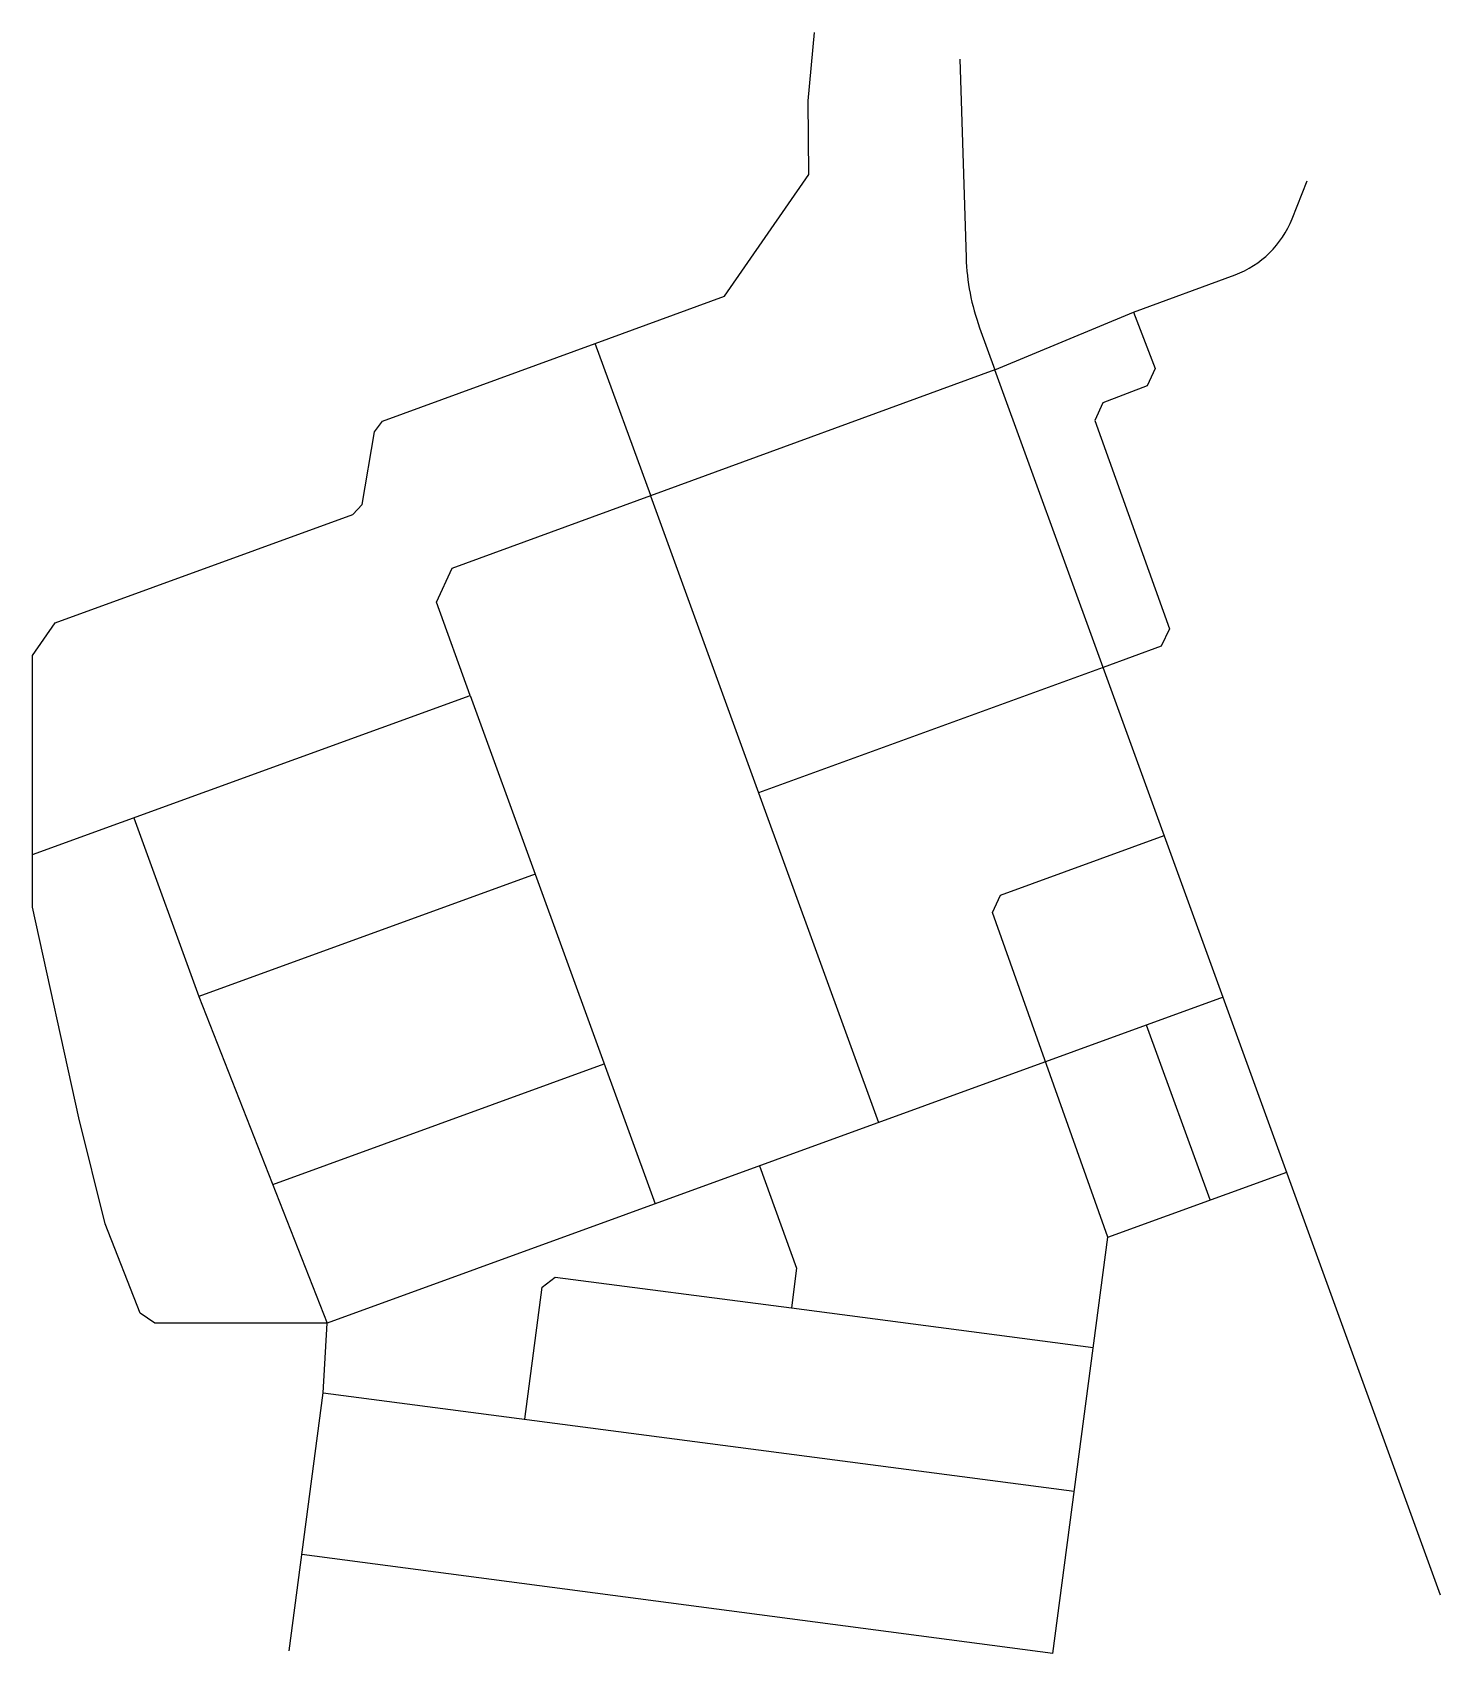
# Model space of a CAD drawing. Header units: millimetres. Extents: x 654922 to 658033, y 9235957 to 9239537.
import ezdxf

# ---------------------------------------------------------------- set-up
doc = ezdxf.new("R2010")
doc.units = ezdxf.units.MM
for name, color, linetype in [('20', 151, 'Continuous'), ('30', 211, 'Continuous'), ('40', 1, 'Continuous')]:
    doc.layers.add(name, color=color, linetype=linetype)

msp = doc.modelspace()

# ---------------------------------------------------------------- linework, layer by layer
at = {"layer": '20'}
for points in [[(657354.9, 9238919.6), (657402.5, 9238794.9), (657385.2, 9238756.2), (657287.3, 9238718.8), (657269.4, 9238679.9), (657434.2, 9238219.7), (657416.1, 9238181.2), (657287.8, 9238134.5)], [(654922.4, 9237721.1), (654922.4, 9238160.7), (654973, 9238233), (655630.4, 9238472.1), (655651.1, 9238494.2), (655678.1, 9238654.7), (655695.4, 9238678.7), (656165.5, 9238850.4)], [(656287.8, 9238513.9), (656526.6, 9237857.6)], [(657287.8, 9238134.5), (656526.6, 9237857.6)], [(654922.4, 9237721.1), (655889.6, 9238072.9)], [(656526.6, 9237857.6), (656791.5, 9237129.3)], [(655146.6, 9237802.6), (655290.2, 9237407.9)], [(657297.8, 9236876.3), (657042.9, 9237593.2), (657061, 9237631.7), (657422.8, 9237763.3)], [(655573.3, 9236686.2), (655193, 9236686.2), (655160.6, 9236708.3), (655083, 9236906.1), (655025.3, 9237139.9), (654922.4, 9237605.3), (654922.4, 9237721.1)], [(656033.2, 9237678.2), (655290.2, 9237407.9)], [(655290.2, 9237407.9), (655573.3, 9236686.2)], [(655453.2, 9236992.4), (656185.7, 9237258.9)], [(656528.4, 9237033.6), (656610.5, 9236808), (656599, 9236719.9)], [(657176.4, 9235956.6), (657297.8, 9236876.3)], [(656010, 9236474.3), (656048.4, 9236765.7), (656077.4, 9236788), (656599, 9236719.9), (657265.6, 9236632.7)], [(655564.7, 9236532.6), (657223.8, 9236315.4)], [(657176.4, 9235956.6), (655517.4, 9236175.4)]]:
    msp.add_lwpolyline(points, dxfattribs=at)
at = {"layer": '30'}
for points in [[(656165.5, 9238850.4), (656451, 9238954.6), (656637.4, 9239223.2), (656636.2, 9239386.1), (656650, 9239537.1)], [(656288.3, 9238514.1), (656165.5, 9238850.4)], [(657048.7, 9238791.8), (656287.8, 9238513.9)], [(655889.6, 9238072.9), (655814.8, 9238278.7), (655849.9, 9238354.1), (656288.3, 9238514.2)], [(655889.6, 9238072.9), (656033.2, 9237678.2)], [(656033.2, 9237678.2), (656298.1, 9236949.9)], [(657552.7, 9237406.2), (655573.3, 9236686.2)], [(657524, 9236958.6), (657383.5, 9237344.7)], [(657297.8, 9236876.3), (657693.1, 9237020.2)], [(655564.7, 9236532.6), (655573.3, 9236686.2)], [(655489.3, 9235962.4), (655564.7, 9236532.6)]]:
    msp.add_lwpolyline(points, dxfattribs=at)
msp.add_lwpolyline([(657048.7, 9238791.8), (657354.9, 9238919.6), (657579.3, 9239001.5, 0.209268), (657705.1, 9239125.3), (657738.7, 9239209.2)], format="xyb", dxfattribs=at)
at = {"layer": '40'}
msp.add_lwpolyline([(656971.2, 9239478.3), (656985, 9239039.8, 0.079482), (657014.9, 9238884.7), (657048.7, 9238791.8)], format="xyb", dxfattribs=at)
for points in [[(657287.8, 9238134.5), (657278.9, 9238158.8), (657048.7, 9238791.8)], [(658033.1, 9236085.6), (657287.8, 9238134.5)]]:
    msp.add_lwpolyline(points, dxfattribs=at)

doc.saveas('drawing.dxf')
